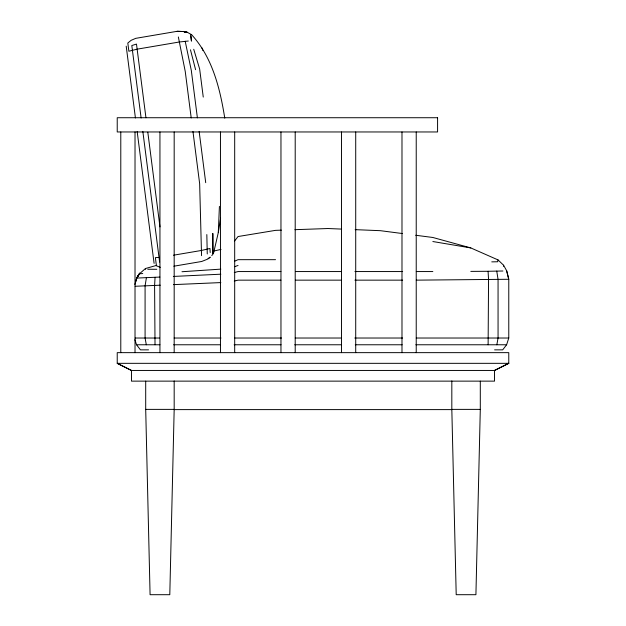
<?xml version="1.0" encoding="UTF-8"?>
<svg xmlns="http://www.w3.org/2000/svg" width="626" height="626" viewBox="0 0 626 626"><rect width="100%" height="100%" fill="white"/><g stroke="black" fill="none" stroke-linecap="round" stroke-linejoin="round"><path stroke-width="0.94" d="M139.621 273.679L145.428 268.538L156.672 265.354M480.298 409.381L475.917 594.7L456.205 594.7L451.823 409.381L480.298 409.381L480.298 381.156M211.768 255.619L213.497 253.42L218.294 232.622L219.413 206.392M159.873 277.068L155.068 277.287L154.591 285.44L155.021 344.769M488.123 344.769L488.554 279.509L488.084 271.285L470.807 271.387M503.523 266.316L503.594 265.236L498.053 259.923L470.807 247.927L432.848 237.481L415.687 235.259M212.91 253.46L212.824 233.545L212.91 253.46L213.497 253.42M218.294 232.622L220.587 218.278M155.068 277.287L146.421 277.639L145.083 285.847L145.083 338.024L146.312 344.769M496.833 344.769L498.061 338.024L498.061 279.399L496.754 271.105L488.084 271.285M498.053 259.923L497.678 261.754L491.762 261.871M135.419 282.647L136.726 278.069L139.621 273.186L136.726 278.069L146.421 277.639M134.895 284.478L136.742 278.085L139.136 274.407L136.64 277.983M494.603 349.856L502.678 349.856L506.614 344.769L508.774 338.024L508.774 279.274L506.669 270.792L503.594 265.236M234.672 240.908L238.052 236.534L275.534 230.36L281.364 230.157M506.669 270.792L508.774 279.274L416.29 280.151M208.145 258.734L210.266 257.145L207.37 259.227L201.713 261.472L173.856 266.207M234.672 261.199L238.052 259.673L275.534 259.673M234.672 266.684L238.052 265.455M224.765 118.142C220.031 88.462 212.449 57.475 191.619 34.712L190.594 35.064L191.439 41.12L191.008 36.198M234.296 272.545L238.052 271.559L280.91 271.559M234.296 281.066L238.052 280.158L280.91 280.151M213.403 251.12L221.025 249.406M184.107 31.793L187.487 32.388L191.619 34.712M186.728 32.56L183.355 31.41L187.487 32.388L183.261 31.511L177.221 31.3L135.748 38.343L131.139 40.314L127.814 43.03L128.87 51.238L137.141 49.164L179.349 41.997L188.309 41.026M173.457 255.212L201.408 250.47L209.945 248.467L210.195 252.56M139.621 273.781L142.751 273.539M181.978 271.731L220.853 269.125M159.027 257.435L155.381 257.622L156.43 265.831L160.295 267.325M220.853 274.196L173.332 276.442M160.256 285.198L135.161 286.278M173.48 284.627L220.853 282.584M294.956 229.679L327.977 228.529L341.569 229.085M147.775 269.25L156.79 269.29M496.754 271.105L502.905 271.003M295.519 271.559L341.295 271.559M354.926 271.559L402.651 271.559M416.29 271.559L432.848 271.559M295.519 280.151L341.295 280.151M354.926 280.151L402.651 280.151M135.161 338.024L159.474 338.024M174.122 338.024L220.994 338.024M234.664 338.024L281.536 338.024M295.206 338.024L341.1 338.024M354.77 338.024L402.62 338.024M416.29 338.024L508.774 338.024M134.911 339.707L136.531 344.769L159.904 344.769M173.582 344.769L220.469 344.769M234.147 344.769L281.035 344.769M294.705 344.769L341.6 344.769M355.271 344.769L402.158 344.769M415.836 344.769L506.614 344.769M148.542 349.856L140.467 349.856L136.531 344.769M145.701 409.381L174.177 409.381L169.795 594.7L150.084 594.7L145.701 409.381L145.701 381.156M177.221 31.3L183.238 31.535M355.161 229.648L380.412 230.689L402.338 233.529M432.848 241.534L470.807 247.927M201.955 47.858L202.934 50.526M193.731 49.258L199.647 69.009L203.254 97.077M190.468 49.814L195.586 69.697M185.194 41.253L191.306 70.425L197.393 117.844M178.347 36.965L185.241 71.458L191.204 117.907M145.428 268.538L145.545 269.352M199.138 131.39L205.719 182.682M192.949 131.452L199.655 183.708L201.549 255.643M145.952 117.751L136.484 44.078L131.812 45.541L141.116 117.993M147.814 132.243L159.966 226.909M142.853 131.546L159.622 262.091M126.202 46.16L135.427 117.97M137.164 131.523L154.098 263.374M207.261 253.945L206.823 234.57M451.823 380.952L451.823 409.607L174.177 409.607L174.177 380.952M416.227 131.961L416.227 352.649M401.986 131.961L401.986 352.649M355.717 131.961L355.717 352.649M341.475 131.961L341.475 352.649M295.206 131.961L295.206 352.649M280.964 131.961L280.964 352.649M234.687 131.961L234.687 352.649M220.454 131.961L220.454 352.649M174.177 131.961L174.177 352.649M159.943 131.961L159.943 352.649M135.02 131.961L135.02 352.649M120.787 131.961L120.787 352.649M508.774 363.33L494.509 370.451L131.468 370.451L117.226 363.33L117.226 352.649L508.774 352.649L508.774 363.33L494.532 370.451L494.532 381.132L131.468 381.132L131.468 370.451L117.226 363.33L508.774 363.33M437.582 117.727L117.226 117.727L117.226 131.961L437.582 131.961L437.582 117.727"/></g></svg>
